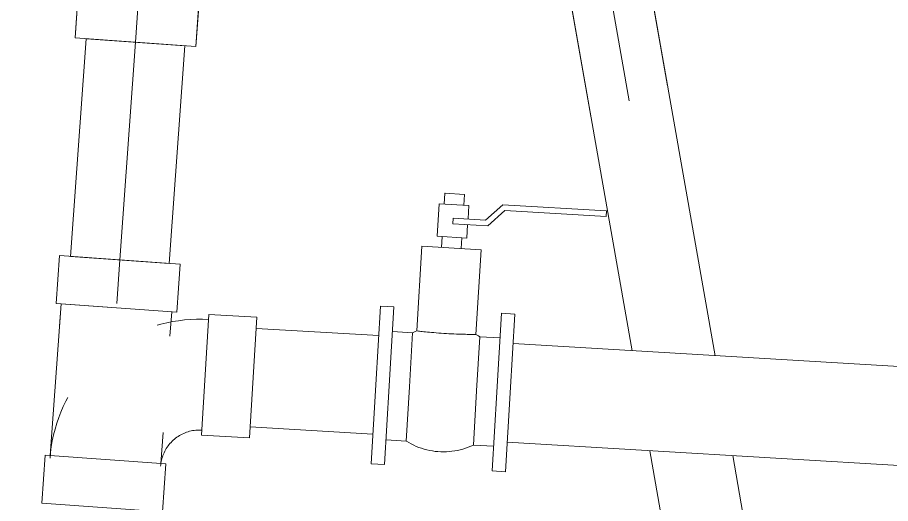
# Model space of a CAD drawing. Header units: metres. Extents: x 3 to 183, y -124 to 10.
# Drawn here: x 26.8 to 27.773, y -92.587 to -92.045 of the extents above; entities that cross this region are included whole.
import ezdxf

# ---------------------------------------------------------------- set-up
doc = ezdxf.new("R2010")
doc.units = ezdxf.units.M
for name, color, linetype, lineweight in [('G-IMPT', 7, 'Continuous', 9), ('P-PIPE', 7, 'Continuous', 9), ('P-SANR-FIXT', 7, 'Continuous', 9)]:
    doc.layers.add(name, color=color, linetype=linetype, lineweight=lineweight)

# ---------------------------------------------------------------- blocks, each defined once
blk = doc.blocks.new('M_Ball Valve - 50-150 mm - 110 mm-V143-NFONDO-ESTANQUE EXT')
at = {"layer": 'P-PIPE'}
for p, q in [((-97.49395, -92.24088), (-97.49467, -92.25296)), ((-97.47199, -92.24219), (-97.49395, -92.24088)), ((-97.49358, -92.2409), (-97.49395, -92.24088)), ((-97.47271, -92.25427), (-97.47199, -92.24219)), ((-97.47199, -92.24219), (-97.47236, -92.24217)), ((-97.50016, -92.25263), (-97.50232, -92.28887)), ((-97.46722, -92.2546), (-97.50016, -92.25263)), ((-97.46811, -92.26954), (-97.46722, -92.2546)), ((-97.42926, -92.25368), (-97.44846, -92.27072)), ((-97.3138, -92.26056), (-97.42926, -92.25368)), ((-97.44621, -92.27721), (-97.42701, -92.26017)), ((-97.42701, -92.26017), (-97.31418, -92.2669)), ((-97.31418, -92.2669), (-97.3138, -92.26056)), ((-97.48496, -92.2749), (-97.48458, -92.26856)), ((-97.44621, -92.27721), (-97.48496, -92.2749)), ((-97.44846, -92.27072), (-97.48458, -92.26856)), ((-97.46938, -92.29083), (-97.46849, -92.27588)), ((-97.50232, -92.28887), (-97.46938, -92.29083)), ((-97.49683, -92.2892), (-97.49755, -92.30127)), ((-97.47559, -92.30258), (-97.47487, -92.2905)), ((-97.51951, -92.29997), (-97.52513, -92.39432)), ((-97.45363, -92.30389), (-97.51951, -92.29997)), ((-97.45925, -92.39824), (-97.45363, -92.30389)), ((-97.56556, -92.36665), (-97.57079, -92.45449)), ((-97.55058, -92.36754), (-97.56556, -92.36665)), ((-97.55582, -92.45538), (-97.55058, -92.36754)), ((-97.4308, -92.37468), (-97.43603, -92.46252)), ((-97.41582, -92.37557), (-97.4308, -92.37468)), ((-97.42106, -92.46341), (-97.41582, -92.37557)), ((-97.52976, -92.39633), (-97.55222, -92.39499)), ((-97.52976, -92.39633), (-97.53336, -92.45672)), ((-97.45489, -92.40079), (-97.45849, -92.46118)), ((-97.43243, -92.40213), (-97.45489, -92.40079)), ((-97.57079, -92.45449), (-97.57603, -92.54233)), ((-97.56105, -92.54323), (-97.55582, -92.45538)), ((-97.53336, -92.45672), (-97.53696, -92.51711)), ((-97.45849, -92.46118), (-97.46209, -92.52157)), ((-97.43603, -92.46252), (-97.44127, -92.55036)), ((-97.42629, -92.55126), (-97.42106, -92.46341)), ((-97.55942, -92.51577), (-97.53696, -92.51711)), ((-97.46209, -92.52157), (-97.43963, -92.52291)), ((-97.57603, -92.54233), (-97.56105, -92.54323)), ((-97.44127, -92.55036), (-97.42629, -92.55126))]:
    blk.add_line(p, q, dxfattribs=at)
at = {"layer": 'P-PIPE', "flags": 128}
for points in [[(-97.52976, -92.39633), (-97.52691, -92.39505), (-97.52513, -92.39432)], [(-97.45925, -92.39824), (-97.45654, -92.39978), (-97.45489, -92.40079)], [(-97.46209, -92.52157), (-97.46494, -92.52285), (-97.46783, -92.52401), (-97.47077, -92.52506), (-97.47375, -92.52599), (-97.47676, -92.5268), (-97.47981, -92.52748), (-97.48287, -92.52805), (-97.48596, -92.52849), (-97.48907, -92.52881), (-97.49218, -92.529), (-97.4953, -92.52907), (-97.49842, -92.52901), (-97.50153, -92.52883), (-97.50464, -92.52853), (-97.50773, -92.5281), (-97.5108, -92.52755), (-97.51384, -92.52687), (-97.51686, -92.52608), (-97.51984, -92.52516), (-97.52279, -92.52413), (-97.52569, -92.52297), (-97.52854, -92.52171), (-97.53133, -92.52033), (-97.53408, -92.51884), (-97.53675, -92.51724), (-97.53696, -92.51711)]]:
    blk.add_lwpolyline(points, dxfattribs=at)
at = {"layer": 'P-PIPE'}
blk.add_open_spline([(-97.45925, -92.39824), (-97.45925, -92.39825), (-97.4606, -92.39824), (-97.46645, -92.3982), (-97.47542, -92.398), (-97.48641, -92.39756), (-97.49808, -92.39687), (-97.50905, -92.396), (-97.51796, -92.39513), (-97.52379, -92.39448), (-97.52513, -92.39433), (-97.52513, -92.39432)], degree=3, dxfattribs=at)
blk = doc.blocks.new('Plastico - Codo - PL - Codo-V145-NFONDO-ESTANQUE EXT')
at = {"layer": 'P-PIPE'}
for p, q in [((-97.90177, -92.01289), (-97.90571, -92.06775)), ((-97.83454, -92.01771), (-97.90177, -92.01289)), ((-97.76732, -92.02253), (-97.83454, -92.01771)), ((-97.77125, -92.07739), (-97.76732, -92.02253)), ((-97.90571, -92.06775), (-97.83848, -92.07257)), ((-97.83848, -92.07257), (-97.77125, -92.07739))]:
    blk.add_line(p, q, dxfattribs=at)
at = {"layer": 'P-PIPE', "flags": 128}
for points in [[(-97.89613, -92.01329), (-97.89586, -92.00945), (-97.89558, -92.00562), (-97.89531, -92.0018), (-97.89504, -91.998), (-97.89477, -91.99423), (-97.8945, -91.99048), (-97.89423, -91.98677), (-97.89397, -91.9831), (-97.89371, -91.97948), (-97.89345, -91.97592), (-97.8932, -91.97242), (-97.89296, -91.96898), (-97.89271, -91.96561), (-97.89248, -91.96232), (-97.89225, -91.9591), (-97.89202, -91.95598), (-97.89181, -91.95295), (-97.8916, -91.95001), (-97.89139, -91.94718), (-97.8912, -91.94445), (-97.89108, -91.94281)], [(-97.76796, -91.95257), (-97.76815, -91.95527), (-97.76836, -91.95807), (-97.76856, -91.96098), (-97.76878, -91.96399), (-97.769, -91.96709), (-97.76923, -91.97028), (-97.76947, -91.97355), (-97.76971, -91.9769), (-97.76995, -91.98032), (-97.7702, -91.9838), (-97.77046, -91.98735), (-97.77071, -91.99096), (-97.77098, -91.99461), (-97.77124, -91.99831), (-97.77151, -92.00205), (-97.77178, -92.00582), (-97.77205, -92.00961), (-97.77233, -92.01343), (-97.7726, -92.01726), (-97.77288, -92.02109), (-97.77295, -92.02213)]]:
    blk.add_lwpolyline(points, dxfattribs=at)
at = {"layer": 'P-PIPE'}
for start, end in [(153.79948, 160.89702), (168.74153, 175.89702), (3.74153, 10.89702), (183.74153, 190.89702), (348.74153, 355.89702), (198.74153, 205.89702), (333.74153, 340.89702), (213.74153, 220.89702), (318.74153, 325.89702), (228.74153, 235.89702), (303.74153, 310.89702), (243.74153, 250.89702), (288.74153, 295.89702), (258.74153, 265.89702), (273.74153, 280.89702)]:
    blk.add_arc((-97.82766, -91.92174), 0.0674, start, end, dxfattribs=at)
blk = doc.blocks.new('M_Tanque Ensilaje - 01_dwg_Plastico - Codo - PL - Codo-2177295-Emplazamiento - Callout 1-2194136-NFONDO-ESTANQUE EXT')
at = {"layer": 'G-IMPT', "flags": 128}
blk.add_lwpolyline([(-124.81465, -49.53134), (-124.81685, -49.53022), (-124.81901, -49.52902), (-124.82111, -49.52773), (-124.82317, -49.52636), (-124.82517, -49.52491), (-124.8271, -49.52338), (-124.82898, -49.52177), (-124.83079, -49.52009), (-124.83253, -49.51834), (-124.8342, -49.51652), (-124.8358, -49.51463), (-124.83732, -49.51269), (-124.83876, -49.51068), (-124.84011, -49.50862), (-124.84139, -49.5065), (-124.84258, -49.50434), (-124.84368, -49.50213), (-124.84469, -49.49987), (-124.84561, -49.49758), (-124.84644, -49.49526), (-124.84718, -49.4929), (-124.84782, -49.49051), (-124.84836, -49.4881), (-124.84881, -49.48567), (-124.84916, -49.48323), (-124.84941, -49.48077), (-124.84957, -49.47831), (-124.84962, -49.47584), (-124.84958, -49.47337), (-124.84944, -49.4709), (-124.8492, -49.46845), (-124.84886, -49.466), (-124.84842, -49.46357), (-124.84789, -49.46116), (-124.84726, -49.45877), (-124.84653, -49.45641), (-124.84572, -49.45408), (-124.84481, -49.45178), (-124.8438, -49.44952), (-124.84352, -49.44892), (-124.8424, -49.44672), (-124.8412, -49.44456), (-124.83991, -49.44245), (-124.83854, -49.4404), (-124.83709, -49.4384), (-124.83556, -49.43646), (-124.83395, -49.43459), (-124.83227, -49.43278), (-124.83052, -49.43103), (-124.8287, -49.42936), (-124.82682, -49.42777), (-124.82487, -49.42625), (-124.82286, -49.42481), (-124.8208, -49.42345), (-124.81868, -49.42218), (-124.81652, -49.42099), (-124.81431, -49.41989), (-124.81205, -49.41887), (-124.80976, -49.41795), (-124.80744, -49.41712), (-124.80508, -49.41639), (-124.80269, -49.41575), (-124.80028, -49.4152), (-124.79786, -49.41475), (-124.79541, -49.4144), (-124.79295, -49.41415), (-124.79049, -49.414), (-124.78802, -49.41394), (-124.78555, -49.41399), (-124.78308, -49.41413), (-124.78063, -49.41437), (-124.77818, -49.41471), (-124.77575, -49.41514), (-124.77334, -49.41568), (-124.77095, -49.41631), (-124.76859, -49.41703), (-124.76626, -49.41785), (-124.76396, -49.41876), (-124.7617, -49.41976), (-124.7611, -49.42005), (-124.7589, -49.42116), (-124.75674, -49.42236), (-124.75463, -49.42365), (-124.75258, -49.42502), (-124.75058, -49.42648), (-124.74864, -49.42801), (-124.74677, -49.42961), (-124.74496, -49.43129), (-124.74322, -49.43305), (-124.74155, -49.43487), (-124.73995, -49.43675), (-124.73843, -49.4387), (-124.73699, -49.4407), (-124.73563, -49.44277), (-124.73436, -49.44488), (-124.73317, -49.44705), (-124.73207, -49.44926), (-124.73106, -49.45151), (-124.73013, -49.4538), (-124.7293, -49.45613), (-124.72857, -49.45849), (-124.72793, -49.46087), (-124.72738, -49.46328), (-124.72694, -49.46571), (-124.72659, -49.46815), (-124.72633, -49.47061), (-124.72618, -49.47308), (-124.72612, -49.47555), (-124.72617, -49.47802), (-124.72631, -49.48048), (-124.72655, -49.48294), (-124.72689, -49.48539), (-124.72733, -49.48782), (-124.72786, -49.49023), (-124.72849, -49.49262), (-124.72921, -49.49498), (-124.73003, -49.49731), (-124.73094, -49.4996), (-124.73194, -49.50186), (-124.73223, -49.50246), (-124.73334, -49.50467), (-124.73455, -49.50682), (-124.73583, -49.50893), (-124.7372, -49.51099), (-124.73866, -49.51298), (-124.74019, -49.51492), (-124.74179, -49.5168), (-124.74348, -49.51861), (-124.74523, -49.52035), (-124.74705, -49.52202), (-124.74893, -49.52361), (-124.75088, -49.52513), (-124.75289, -49.52657), (-124.75495, -49.52793), (-124.75706, -49.52921), (-124.75923, -49.5304), (-124.76144, -49.5315), (-124.76369, -49.53251), (-124.76598, -49.53343), (-124.76831, -49.53426), (-124.77067, -49.535), (-124.77305, -49.53564), (-124.77546, -49.53618), (-124.77789, -49.53663), (-124.78034, -49.53698), (-124.78279, -49.53723), (-124.78526, -49.53739), (-124.78773, -49.53744), (-124.7902, -49.5374), (-124.79266, -49.53726), (-124.79512, -49.53702), (-124.79757, -49.53668), (-124.8, -49.53624), (-124.80241, -49.53571), (-124.8048, -49.53508), (-124.80716, -49.53435), (-124.80949, -49.53353), (-124.81179, -49.53262), (-124.81404, -49.53162)], close=True, dxfattribs=at)
for points in [[(-124.85343, -49.61196), (-124.7927, -49.64118), (-124.76885, -49.59161), (-124.82959, -49.56239), (-124.88523, -49.53562), (-124.88356, -49.53215), (-124.8819, -49.52869), (-124.88024, -49.52524), (-124.87859, -49.52181), (-124.87694, -49.5184), (-124.87532, -49.51501), (-124.8737, -49.51166), (-124.87211, -49.50835), (-124.87054, -49.50508), (-124.86899, -49.50186), (-124.86746, -49.49869), (-124.86597, -49.49558), (-124.86451, -49.49254), (-124.86307, -49.48957), (-124.86168, -49.48667), (-124.86032, -49.48384), (-124.859, -49.4811), (-124.85773, -49.47845), (-124.85649, -49.47589), (-124.85531, -49.47343), (-124.85417, -49.47106), (-124.85308, -49.4688), (-124.85204, -49.46664), (-124.85106, -49.4646), (-124.85013, -49.46267), (-124.84926, -49.46085), (-124.84844, -49.45915), (-124.84769, -49.45758), (-124.84699, -49.45613), (-124.84635, -49.45481), (-124.84578, -49.45362), (-124.84527, -49.45256), (-124.84482, -49.45163), (-124.84444, -49.45084), (-124.84413, -49.45018), (-124.84387, -49.44966), (-124.84369, -49.44928), (-124.84357, -49.44903), (-124.84352, -49.44893), (-124.84352, -49.44892)], [(-124.73223, -49.50246), (-124.73226, -49.50253), (-124.73236, -49.50274), (-124.73253, -49.50309), (-124.73276, -49.50357), (-124.73306, -49.50419), (-124.73342, -49.50495), (-124.73385, -49.50584), (-124.73435, -49.50686), (-124.7349, -49.50802), (-124.73552, -49.50931), (-124.7362, -49.51072), (-124.73694, -49.51226), (-124.73774, -49.51392), (-124.7386, -49.51571), (-124.73951, -49.51761), (-124.74048, -49.51962), (-124.74151, -49.52175), (-124.74258, -49.52398), (-124.74371, -49.52632), (-124.74488, -49.52876), (-124.7461, -49.5313), (-124.74736, -49.53392), (-124.74867, -49.53664), (-124.75002, -49.53944), (-124.7514, -49.54232), (-124.75283, -49.54528), (-124.75428, -49.5483), (-124.75577, -49.55139), (-124.75728, -49.55454), (-124.75883, -49.55775), (-124.76039, -49.561), (-124.76198, -49.56431), (-124.76359, -49.56765), (-124.76521, -49.57102), (-124.76685, -49.57443), (-124.7685, -49.57786), (-124.77016, -49.5813), (-124.77182, -49.58476), (-124.77349, -49.58823), (-124.77394, -49.58917), (-124.82959, -49.56239), (-124.89032, -49.53317), (-124.91417, -49.58273), (-124.85343, -49.61196)]]:
    blk.add_lwpolyline(points, dxfattribs=at)
at = {"layer": 'G-IMPT'}
for radius, start, end in [(0.0674, 64.30702, 244.30702), (0.0674, 64.30702, 244.30702), (0.06175, 64.30702, 244.30702), (0.0674, 244.30702, 64.30702), (0.0674, 244.30702, 64.30702), (0.06175, 244.30702, 64.30702)]:
    blk.add_arc((-124.78787, -49.47569), radius, start, end, dxfattribs=at)
blk = doc.blocks.new('M_Tanque Ensilaje - 01_dwg-2194132-NFONDO-ESTANQUE EXT')
at = {"layer": 'G-IMPT', "flags": 128}
for points in [[(-124.25868, -49.3519), (-124.36613, -49.87504), (-124.25868, -49.3519), (-124.24963, -49.30782), (-124.23293, -49.2265)], [(-124.85343, -49.61196), (-124.82959, -49.56239), (-124.78787, -49.47569), (-124.75183, -49.38648), (-124.73123, -49.33549)], [(-124.32019, -49.87504), (-124.2146, -49.36095), (-124.30276, -49.34285), (-124.41207, -49.87504)], [(-124.95887, -49.83111), (-124.85343, -49.61196), (-124.95887, -49.83111), (-124.98, -49.87504)], [(-125.01961, -49.80189), (-125.0428, -49.8501), (-124.99103, -49.875), (-125.0428, -49.8501)], [(-124.90521, -49.87504), (-124.89813, -49.86033), (-125.01961, -49.80189), (-124.89813, -49.86033)], [(-125.03771, -49.85255), (-124.99103, -49.875), (-125.03771, -49.85255), (-125.04853, -49.87504)]]:
    blk.add_lwpolyline(points, dxfattribs=at)
blk.add_lwpolyline([(-124.90299, -49.58811), (-125.00843, -49.80726), (-124.90931, -49.85495), (-124.80387, -49.6358)], close=True, dxfattribs=at)
blk.add_blockref('M_Tanque Ensilaje - 01_dwg_Plastico - Codo - PL - Codo-2177295-Emplazamiento - Callout 1-2194136-NFONDO-ESTANQUE EXT', (0, 0))
blk = doc.blocks.new('M_Tanque Ensilaje - M_Tanque Ensilaje-2194159-NFONDO-ESTANQUE EXT')
blk.add_blockref('M_Tanque Ensilaje - 01_dwg-2194132-NFONDO-ESTANQUE EXT', (124.27035, 47.65696))

msp = doc.modelspace()

# ---------------------------------------------------------------- linework, layer by layer
at = {"layer": 'P-PIPE'}
for p, q in [((27.57746, -92.42191), (27.43351, -91.60411)), ((27.34487, -91.61971), (27.48511, -92.41641)), ((26.877, -92.06863), (26.8596, -92.31121)), ((26.96931, -92.31908), (26.98672, -92.0765)), ((26.84723, -92.31032), (26.8434, -92.36368)), ((26.98168, -92.31996), (26.84723, -92.31032)), ((26.97786, -92.37333), (26.98168, -92.31996)), ((26.84904, -92.36409), (26.8369, -92.5333)), ((26.8434, -92.36368), (26.97786, -92.37333)), ((26.97027, -92.40013), (26.97222, -92.37292)), ((27.01354, -92.37589), (27.00552, -92.51045)), ((27.06695, -92.37907), (27.01354, -92.37589)), ((27.05893, -92.51363), (27.06695, -92.37907)), ((27.20281, -92.39959), (27.06621, -92.39145)), ((27.90666, -92.44153), (27.35255, -92.40851)), ((26.96008, -92.54214), (26.96258, -92.50734)), ((27.00552, -92.51045), (27.05893, -92.51363)), ((27.05967, -92.50125), (27.19627, -92.50939)), ((27.346, -92.51831), (27.90012, -92.55133)), ((27.50471, -92.52777), (27.7253, -93.78092)), ((26.83126, -92.5329), (26.82743, -92.58626)), ((26.96572, -92.54254), (26.83126, -92.5329)), ((27.98343, -94.72816), (27.59707, -92.53327)), ((26.96189, -92.5959), (26.96572, -92.54254)), ((26.82743, -92.58626), (26.96189, -92.5959))]:
    msp.add_line(p, q, dxfattribs=at)
at = {"layer": 'P-PIPE', "flags": 128}
for points in [[(27.0132, -92.38153), (27.00653, -92.38126), (26.99985, -92.38127), (26.99317, -92.38154), (26.98652, -92.38207), (26.97988, -92.38288), (26.97329, -92.38394), (26.96674, -92.38527), (26.96026, -92.38687), (26.95612, -92.38806)], [(26.85656, -92.4685), (26.85439, -92.47256), (26.85148, -92.47858), (26.84882, -92.4847), (26.8464, -92.49093), (26.84423, -92.49725), (26.84232, -92.50365), (26.84066, -92.51012), (26.83927, -92.51665), (26.83814, -92.52324), (26.83727, -92.52986), (26.83668, -92.5363)], [(26.95987, -92.54513), (26.96003, -92.5434), (26.96025, -92.54167), (26.96055, -92.53996), (26.96092, -92.53826), (26.96135, -92.53657), (26.96185, -92.53491), (26.96242, -92.53326), (26.96305, -92.53164), (26.96375, -92.53004), (26.96451, -92.52848), (26.96533, -92.52694), (26.96621, -92.52544), (26.96715, -92.52398), (26.96815, -92.52255), (26.96921, -92.52117), (26.97032, -92.51983), (26.97148, -92.51853), (26.97269, -92.51729), (26.97395, -92.51609), (26.97526, -92.51494), (26.97662, -92.51385), (26.97802, -92.51281), (26.97945, -92.51183), (26.98093, -92.5109), (26.98244, -92.51004), (26.98398, -92.50924), (26.98556, -92.5085), (26.98716, -92.50782), (26.98879, -92.50721), (26.99044, -92.50666), (26.99212, -92.50618), (26.99381, -92.50577), (26.99551, -92.50543), (26.99723, -92.50515), (26.99896, -92.50495), (27.0007, -92.50481), (27.00244, -92.50474), (27.00418, -92.50474), (27.00586, -92.50481)]]:
    msp.add_lwpolyline(points, dxfattribs=at)

# ---------------------------------------------------------------- block references
at = {"layer": 'P-PIPE'}
for name in ['Plastico - Codo - PL - Codo-V145-NFONDO-ESTANQUE EXT', 'M_Ball Valve - 50-150 mm - 110 mm-V143-NFONDO-ESTANQUE EXT']:
    msp.add_blockref(name, (124.77033, 0), dxfattribs=at)
at = {"layer": 'P-SANR-FIXT', "rotation": 21.59000000000029}
msp.add_blockref('M_Tanque Ensilaje - M_Tanque Ensilaje-2194159-NFONDO-ESTANQUE EXT', (26.75467, -90.04018), dxfattribs=at)

doc.saveas('drawing.dxf')
